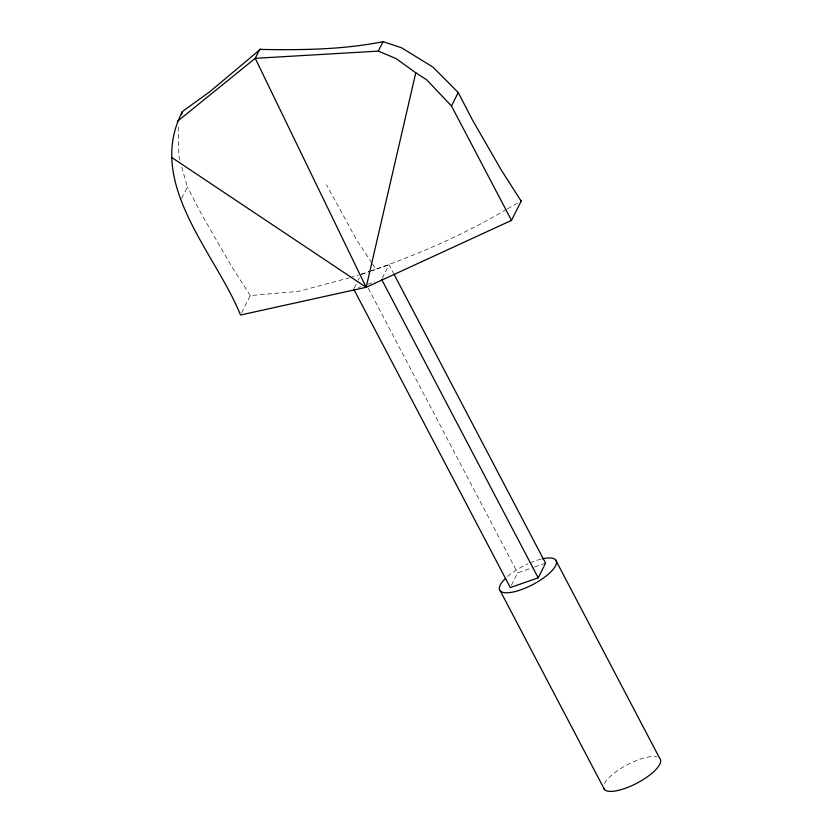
<?xml version="1.0" encoding="UTF-8"?>
<svg xmlns="http://www.w3.org/2000/svg" width="833" height="833" viewBox="0 0 833 833"><rect width="100%" height="100%" fill="white"/><g stroke="black" fill="none" stroke-linecap="round" stroke-linejoin="round"><path stroke-width="0.62" stroke-dasharray="4.17 3.12" d="M181.646 198.337L187.373 186.936L181.438 166.006M241.664 312.739L250.296 295.58L298.651 291.331L349.027 277.92M354.285 287.999L357.69 281.242M358.252 280.107L359.387 277.858M382.212 278.274L389.011 264.748L393.238 272.818M511.42 585.307L517.657 572.906L533.432 567.408M506.339 209.447C463.835 234.791 418.187 254.336 371.58 270.767M507.453 208.823L520.812 201.357M361.095 274.474L370.404 271.235M371.56 270.829L375.048 269.611M376.839 268.986L389.011 264.748M358.377 287.51L360.699 286.698M367.676 284.272L374.663 281.835M534.651 566.981L545.573 563.181M361.178 274.224L370.425 271.152M350.256 277.556L358.804 274.973M371.851 262.947L356.534 239.727L326.567 184.895M372.549 264.009L376.027 269.288M250.296 295.58L231.095 265.54L201.544 214.258L187.373 186.936M368.342 288.301L517.657 572.906M179.855 160.113L178.793 155.698L178.46 125.491M604.446 783.593A31.841 10.402 -27.7 0 1 628.269 764.225A31.841 10.402 -27.7 0 1 656.831 756.874M507.63 576.457A31.841 10.402 -27.7 0 1 527.82 563.837M529.955 562.9A31.841 10.402 -27.7 0 1 541.054 559.11"/><path stroke-width="1.25" d="M177.575 121.212L255.231 58.331L259.729 49.386L260.833 49.428C301.692 50.115 342.832 49.772 383.055 41.65L401.6 47.804L433.014 67.129L458.233 92.557L472.405 119.89L501.57 170.515L521.177 201.159L511.504 220.381L366.156 287.302L240.518 315.02C215.591 252.972 145.057 182.948 182.469 111.497L209.76 91.755L260.667 49.074M366.156 287.302L415.782 72.815L396.164 58.622L378.286 51.115L255.231 58.331L366.156 287.302L172.285 157.853M181.511 114.746L182.469 111.497M378.286 51.115L383.055 41.65M511.504 220.381L451.486 105.978L458.233 92.557M353.723 289.134L510.285 587.567L538.201 577.842L545.573 563.181L393.853 273.963M521.177 201.159L520.656 200.347M415.782 72.815L426.652 79.77L451.486 105.978M555.538 559.766L659.715 758.353A31.841 10.402 -27.7 0 1 637.172 783.051A31.841 10.402 -27.7 0 1 603.613 787.976M381.639 279.409L538.201 577.842M500.321 590.972L604.498 789.559M542.148 558.849A31.841 10.402 -27.7 0 1 551.977 570.699A31.841 10.402 -27.7 0 1 511.191 592.388A31.841 10.402 -27.7 0 1 505.631 578.269"/></g></svg>
